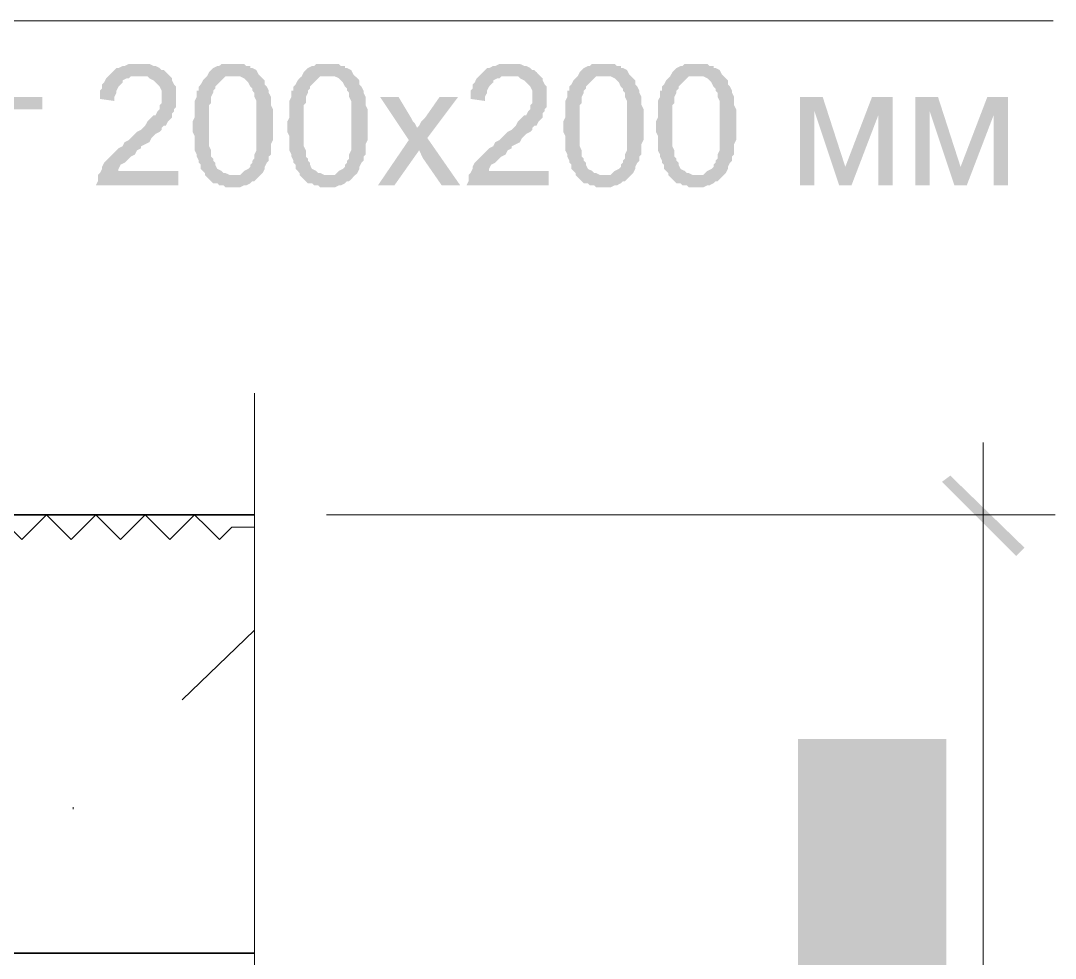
# Model space of a CAD drawing. Header units: millimetres. Extents: x -383313 to -161684, y -117025 to 99224.
# Drawn here: x -360847 to -358720, y -1829 to 99 of the extents above; entities that cross this region are included whole.
import ezdxf

# ---------------------------------------------------------------- set-up
doc = ezdxf.new("R2010")
doc.units = ezdxf.units.MM
doc.header["$MEASUREMENT"] = 0
doc.layers.add('PDF_Geometry', color=7, linetype='Continuous')
doc.layers.add('PDF_Solid Fills', color=7, linetype='Continuous')

# ---------------------------------------------------------------- blocks, each defined once
blk = doc.blocks.new('A$Cf5759c35')
at = {"layer": 'PDF_Solid Fills'}
for points in [[(-2142.1, 18275.3), (-2163.2, 18275.3), (-2171.7, 18271.1), (-2175.9, 18271.1), (-2184.4, 18266.8), (-2188.6, 18266.8), (-2192.9, 18262.6), (-2197.1, 18258.4), (-2201.3, 18254.1), (-2205.6, 18249.9), (-2209.8, 18245.7), (-2214, 18237.2), (-2218.3, 18233), (-2218.3, 18224.5), (-2222.5, 18220.3), (-2222.5, 18211.8), (-2222.5, 18203.3), (-2192.9, 18199.1), (-2192.9, 18207.6), (-2188.6, 18216), (-2188.6, 18220.3), (-2184.4, 18228.7), (-2180.2, 18233), (-2175.9, 18237.2), (-2175.9, 18241.4), (-2167.5, 18245.7), (-2163.2, 18245.7), (-2159, 18249.9), (-2150.5, 18249.9), (-2142.1, 18249.9), (-2078.6, 18249.9), (-2087, 18258.4), (-2087, 18258.4), (-2091.3, 18262.6), (-2095.5, 18262.6), (-2099.7, 18266.8), (-2108.2, 18271.1), (-2112.4, 18271.1), (-2120.9, 18275.3), (-2125.1, 18275.3), (-2133.6, 18275.3)], [(-1947.3, 18275.3), (-1947.3, 18275.3), (-1972.7, 18275.3), (-1977, 18271.1), (-1981.2, 18271.1), (-1989.7, 18266.8), (-1993.9, 18262.6), (-1993.9, 18262.6), (-1998.1, 18258.4), (-2002.4, 18249.9), (-1947.3, 18249.9), (-1947.3, 18249.9), (-1938.9, 18249.9), (-1934.6, 18249.9), (-1926.2, 18245.7), (-1921.9, 18241.4), (-1917.7, 18237.2), (-1913.5, 18228.7), (-1913.5, 18228.7), (-1909.2, 18224.5), (-1909.2, 18220.3), (-1905, 18216), (-1905, 18211.8), (-1905, 18207.6), (-1900.8, 18199.1), (-1900.8, 18190.6), (-1900.8, 18186.4), (-1900.8, 18177.9), (-1900.8, 18169.5), (-1900.8, 18156.8), (-1900.8, 18148.3), (-1900.8, 18148.3), (-1900.8, 18135.6), (-1900.8, 18127.1), (-1900.8, 18118.7), (-1900.8, 18110.2), (-1900.8, 18106), (-1900.8, 18097.5), (-1905, 18089), (-1905, 18084.8), (-1905, 18080.6), (-1909.2, 18076.3), (-1909.2, 18072.1), (-1913.5, 18067.9), (-1913.5, 18063.6), (-1917.7, 18059.4), (-1926.2, 18055.2), (-1930.4, 18050.9), (-1934.6, 18046.7), (-1943.1, 18046.7), (-1947.3, 18046.7), (-2002.4, 18042.5), (-1998.1, 18038.2), (-1993.9, 18034), (-1989.7, 18029.8), (-1981.2, 18029.8), (-1977, 18025.5), (-1968.5, 18025.5), (-1964.3, 18021.3), (-1955.8, 18021.3), (-1947.3, 18021.3), (-1947.3, 18021.3), (-1938.9, 18021.3), (-1934.6, 18021.3), (-1926.2, 18025.5), (-1921.9, 18025.5), (-1913.5, 18029.8), (-1909.2, 18034), (-1905, 18034), (-1900.8, 18038.2), (-1896.5, 18042.5), (-1892.3, 18046.7), (-1888.1, 18050.9), (-1883.8, 18059.4), (-1883.8, 18063.6), (-1879.6, 18072.1), (-1875.4, 18076.3), (-1875.4, 18080.6), (-1875.4, 18084.8), (-1871.1, 18089), (-1871.1, 18097.5), (-1871.1, 18101.7), (-1871.1, 18110.2), (-1866.9, 18118.7), (-1866.9, 18122.9), (-1866.9, 18131.4), (-1866.9, 18139.8), (-1866.9, 18148.3), (-1866.9, 18152.5), (-1866.9, 18161), (-1866.9, 18169.5), (-1866.9, 18177.9), (-1866.9, 18182.2), (-1871.1, 18190.6), (-1871.1, 18194.9), (-1871.1, 18203.3), (-1871.1, 18207.6), (-1875.4, 18216), (-1875.4, 18220.3), (-1879.6, 18228.7), (-1883.8, 18233), (-1883.8, 18241.4), (-1888.1, 18245.7), (-1888.1, 18245.7), (-1892.3, 18249.9), (-1896.5, 18254.1), (-1900.8, 18262.6), (-1909.2, 18266.8), (-1913.5, 18266.8), (-1913.5, 18271.1), (-1921.9, 18271.1), (-1926.2, 18275.3), (-1934.6, 18275.3), (-1943.1, 18275.3)], [(-1752.6, 18275.3), (-1752.6, 18275.3), (-1778, 18275.3), (-1782.2, 18271.1), (-1786.5, 18271.1), (-1794.9, 18266.8), (-1799.2, 18262.6), (-1799.2, 18262.6), (-1803.4, 18258.4), (-1807.6, 18249.9), (-1752.6, 18249.9), (-1752.6, 18249.9), (-1744.1, 18249.9), (-1739.9, 18249.9), (-1731.4, 18245.7), (-1727.2, 18241.4), (-1723, 18237.2), (-1718.7, 18228.7), (-1718.7, 18228.7), (-1714.5, 18224.5), (-1714.5, 18220.3), (-1710.3, 18216), (-1710.3, 18211.8), (-1710.3, 18207.6), (-1706, 18199.1), (-1706, 18190.6), (-1706, 18186.4), (-1706, 18177.9), (-1706, 18169.5), (-1706, 18156.8), (-1706, 18148.3), (-1706, 18148.3), (-1706, 18135.6), (-1706, 18127.1), (-1706, 18118.7), (-1706, 18110.2), (-1706, 18106), (-1706, 18097.5), (-1710.3, 18089), (-1710.3, 18084.8), (-1710.3, 18080.6), (-1714.5, 18076.3), (-1714.5, 18072.1), (-1718.7, 18067.9), (-1718.7, 18063.6), (-1723, 18059.4), (-1731.4, 18055.2), (-1735.7, 18050.9), (-1739.9, 18046.7), (-1748.4, 18046.7), (-1752.6, 18046.7), (-1807.6, 18042.5), (-1803.4, 18038.2), (-1799.2, 18034), (-1794.9, 18029.8), (-1786.5, 18029.8), (-1782.2, 18025.5), (-1773.8, 18025.5), (-1769.5, 18021.3), (-1761.1, 18021.3), (-1752.6, 18021.3), (-1752.6, 18021.3), (-1744.1, 18021.3), (-1739.9, 18021.3), (-1731.4, 18025.5), (-1727.2, 18025.5), (-1718.7, 18029.8), (-1714.5, 18034), (-1710.3, 18034), (-1706, 18038.2), (-1701.8, 18042.5), (-1697.6, 18046.7), (-1693.3, 18050.9), (-1689.1, 18059.4), (-1689.1, 18063.6), (-1684.9, 18072.1), (-1680.6, 18076.3), (-1680.6, 18080.6), (-1680.6, 18084.8), (-1676.4, 18089), (-1676.4, 18097.5), (-1676.4, 18101.7), (-1676.4, 18110.2), (-1672.2, 18118.7), (-1672.2, 18122.9), (-1672.2, 18131.4), (-1672.2, 18139.8), (-1672.2, 18148.3), (-1672.2, 18152.5), (-1672.2, 18161), (-1672.2, 18169.5), (-1672.2, 18177.9), (-1672.2, 18182.2), (-1676.4, 18190.6), (-1676.4, 18194.9), (-1676.4, 18203.3), (-1676.4, 18207.6), (-1680.6, 18216), (-1680.6, 18220.3), (-1684.9, 18228.7), (-1689.1, 18233), (-1689.1, 18241.4), (-1693.3, 18245.7), (-1693.3, 18245.7), (-1697.6, 18249.9), (-1701.8, 18254.1), (-1706, 18262.6), (-1714.5, 18266.8), (-1718.7, 18266.8), (-1718.7, 18271.1), (-1727.2, 18271.1), (-1731.4, 18275.3), (-1739.9, 18275.3), (-1748.4, 18275.3)], [(-1380.1, 18275.3), (-1401.2, 18275.3), (-1409.7, 18271.1), (-1413.9, 18271.1), (-1422.4, 18266.8), (-1426.6, 18266.8), (-1430.9, 18262.6), (-1435.1, 18258.4), (-1439.3, 18254.1), (-1443.6, 18249.9), (-1447.8, 18245.7), (-1452, 18237.2), (-1456.3, 18233), (-1456.3, 18224.5), (-1460.5, 18220.3), (-1460.5, 18211.8), (-1460.5, 18203.3), (-1430.9, 18199.1), (-1430.9, 18207.6), (-1426.6, 18216), (-1426.6, 18220.3), (-1422.4, 18228.7), (-1418.2, 18233), (-1413.9, 18237.2), (-1413.9, 18241.4), (-1405.5, 18245.7), (-1401.2, 18245.7), (-1397, 18249.9), (-1388.5, 18249.9), (-1380.1, 18249.9), (-1316.6, 18249.9), (-1325, 18258.4), (-1325, 18258.4), (-1329.3, 18262.6), (-1333.5, 18262.6), (-1337.7, 18266.8), (-1346.2, 18271.1), (-1350.4, 18271.1), (-1358.9, 18275.3), (-1363.1, 18275.3), (-1371.6, 18275.3)], [(-1185.3, 18275.3), (-1185.3, 18275.3), (-1210.7, 18275.3), (-1215, 18271.1), (-1219.2, 18271.1), (-1227.7, 18266.8), (-1231.9, 18262.6), (-1231.9, 18262.6), (-1236.1, 18258.4), (-1240.4, 18249.9), (-1185.3, 18249.9), (-1185.3, 18249.9), (-1176.9, 18249.9), (-1172.6, 18249.9), (-1164.2, 18245.7), (-1159.9, 18241.4), (-1155.7, 18237.2), (-1151.5, 18228.7), (-1151.5, 18228.7), (-1147.2, 18224.5), (-1147.2, 18220.3), (-1143, 18216), (-1143, 18211.8), (-1143, 18207.6), (-1138.8, 18199.1), (-1138.8, 18190.6), (-1138.8, 18186.4), (-1138.8, 18177.9), (-1138.8, 18169.5), (-1138.8, 18156.8), (-1138.8, 18148.3), (-1138.8, 18148.3), (-1138.8, 18135.6), (-1138.8, 18127.1), (-1138.8, 18118.7), (-1138.8, 18110.2), (-1138.8, 18106), (-1138.8, 18097.5), (-1143, 18089), (-1143, 18084.8), (-1143, 18080.6), (-1147.2, 18076.3), (-1147.2, 18072.1), (-1151.5, 18067.9), (-1151.5, 18063.6), (-1155.7, 18059.4), (-1164.2, 18055.2), (-1168.4, 18050.9), (-1172.6, 18046.7), (-1181.1, 18046.7), (-1185.3, 18046.7), (-1240.4, 18042.5), (-1236.1, 18038.2), (-1231.9, 18034), (-1227.7, 18029.8), (-1219.2, 18029.8), (-1215, 18025.5), (-1206.5, 18025.5), (-1202.3, 18021.3), (-1193.8, 18021.3), (-1185.3, 18021.3), (-1185.3, 18021.3), (-1176.9, 18021.3), (-1172.6, 18021.3), (-1164.2, 18025.5), (-1159.9, 18025.5), (-1151.5, 18029.8), (-1147.2, 18034), (-1143, 18034), (-1138.8, 18038.2), (-1134.5, 18042.5), (-1130.3, 18046.7), (-1126.1, 18050.9), (-1121.8, 18059.4), (-1121.8, 18063.6), (-1117.6, 18072.1), (-1113.4, 18076.3), (-1113.4, 18080.6), (-1113.4, 18084.8), (-1109.1, 18089), (-1109.1, 18097.5), (-1109.1, 18101.7), (-1109.1, 18110.2), (-1104.9, 18118.7), (-1104.9, 18122.9), (-1104.9, 18131.4), (-1104.9, 18139.8), (-1104.9, 18148.3), (-1104.9, 18152.5), (-1104.9, 18161), (-1104.9, 18169.5), (-1104.9, 18177.9), (-1104.9, 18182.2), (-1109.1, 18190.6), (-1109.1, 18194.9), (-1109.1, 18203.3), (-1109.1, 18207.6), (-1113.4, 18216), (-1113.4, 18220.3), (-1117.6, 18228.7), (-1121.8, 18233), (-1121.8, 18241.4), (-1126.1, 18245.7), (-1126.1, 18245.7), (-1130.3, 18249.9), (-1134.5, 18254.1), (-1138.8, 18262.6), (-1147.2, 18266.8), (-1151.5, 18266.8), (-1151.5, 18271.1), (-1159.9, 18271.1), (-1164.2, 18275.3), (-1172.6, 18275.3), (-1181.1, 18275.3)], [(-994.8, 18275.3), (-994.8, 18275.3), (-1020.2, 18275.3), (-1024.5, 18271.1), (-1028.7, 18271.1), (-1037.2, 18266.8), (-1041.4, 18262.6), (-1041.4, 18262.6), (-1045.6, 18258.4), (-1049.9, 18249.9), (-994.8, 18249.9), (-994.8, 18249.9), (-986.4, 18249.9), (-982.1, 18249.9), (-973.7, 18245.7), (-969.4, 18241.4), (-965.2, 18237.2), (-961, 18228.7), (-961, 18228.7), (-956.7, 18224.5), (-956.7, 18220.3), (-952.5, 18216), (-952.5, 18211.8), (-952.5, 18207.6), (-948.3, 18199.1), (-948.3, 18190.6), (-948.3, 18186.4), (-948.3, 18177.9), (-948.3, 18169.5), (-948.3, 18156.8), (-948.3, 18148.3), (-948.3, 18148.3), (-948.3, 18135.6), (-948.3, 18127.1), (-948.3, 18118.7), (-948.3, 18110.2), (-948.3, 18106), (-948.3, 18097.5), (-952.5, 18089), (-952.5, 18084.8), (-952.5, 18080.6), (-956.7, 18076.3), (-956.7, 18072.1), (-961, 18067.9), (-961, 18063.6), (-965.2, 18059.4), (-973.7, 18055.2), (-977.9, 18050.9), (-982.1, 18046.7), (-990.6, 18046.7), (-994.8, 18046.7), (-1049.9, 18042.5), (-1045.6, 18038.2), (-1041.4, 18034), (-1037.2, 18029.8), (-1028.7, 18029.8), (-1024.5, 18025.5), (-1016, 18025.5), (-1011.8, 18021.3), (-1003.3, 18021.3), (-994.8, 18021.3), (-994.8, 18021.3), (-986.4, 18021.3), (-982.1, 18021.3), (-973.7, 18025.5), (-969.4, 18025.5), (-961, 18029.8), (-956.7, 18034), (-952.5, 18034), (-948.3, 18038.2), (-944, 18042.5), (-939.8, 18046.7), (-935.6, 18050.9), (-931.3, 18059.4), (-931.3, 18063.6), (-927.1, 18072.1), (-922.9, 18076.3), (-922.9, 18080.6), (-922.9, 18084.8), (-918.6, 18089), (-918.6, 18097.5), (-918.6, 18101.7), (-918.6, 18110.2), (-914.4, 18118.7), (-914.4, 18122.9), (-914.4, 18131.4), (-914.4, 18139.8), (-914.4, 18148.3), (-914.4, 18152.5), (-914.4, 18161), (-914.4, 18169.5), (-914.4, 18177.9), (-914.4, 18182.2), (-918.6, 18190.6), (-918.6, 18194.9), (-918.6, 18203.3), (-918.6, 18207.6), (-922.9, 18216), (-922.9, 18220.3), (-927.1, 18228.7), (-931.3, 18233), (-931.3, 18241.4), (-935.6, 18245.7), (-935.6, 18245.7), (-939.8, 18249.9), (-944, 18254.1), (-948.3, 18262.6), (-956.7, 18266.8), (-961, 18266.8), (-961, 18271.1), (-969.4, 18271.1), (-973.7, 18275.3), (-982.1, 18275.3), (-990.6, 18275.3)], [(-2078.6, 18249.9), (-2142.1, 18249.9), (-2125.1, 18249.9), (-2120.9, 18245.7), (-2112.4, 18241.4), (-2108.2, 18237.2), (-2108.2, 18237.2), (-2104, 18233), (-2099.7, 18228.7), (-2095.5, 18220.3), (-2095.5, 18216), (-2095.5, 18207.6), (-2095.5, 18203.3), (-2095.5, 18194.9), (-2099.7, 18190.6), (-2099.7, 18182.2), (-2104, 18177.9), (-2108.2, 18169.5), (-2112.4, 18169.5), (-2116.7, 18165.2), (-2120.9, 18161), (-2125.1, 18156.8), (-2129.4, 18148.3), (-2133.6, 18144.1), (-2137.8, 18139.8), (-2146.3, 18135.6), (-2150.5, 18131.4), (-2159, 18122.9), (-2163.2, 18118.7), (-2171.7, 18114.4), (-2175.9, 18106), (-2184.4, 18101.7), (-2188.6, 18097.5), (-2192.9, 18093.3), (-2197.1, 18089), (-2201.3, 18084.8), (-2205.6, 18080.6), (-2209.8, 18076.3), (-2214, 18072.1), (-2218.3, 18063.6), (-2218.3, 18059.4), (-2222.5, 18050.9), (-2226.7, 18046.7), (-2226.7, 18046.7), (-2226.7, 18038.2), (-2226.7, 18034), (-2231, 18025.5), (-2061.6, 18025.5), (-2061.6, 18055.2), (-2184.4, 18055.2), (-2184.4, 18055.2), (-2184.4, 18059.4), (-2180.2, 18067.9), (-2171.7, 18072.1), (-2171.7, 18072.1), (-2167.5, 18076.3), (-2163.2, 18080.6), (-2159, 18084.8), (-2150.5, 18089), (-2146.3, 18097.5), (-2137.8, 18101.7), (-2137.8, 18106), (-2129.4, 18110.2), (-2120.9, 18114.4), (-2116.7, 18122.9), (-2112.4, 18127.1), (-2108.2, 18131.4), (-2099.7, 18135.6), (-2095.5, 18139.8), (-2095.5, 18144.1), (-2091.3, 18148.3), (-2087, 18148.3), (-2082.8, 18156.8), (-2078.6, 18161), (-2074.3, 18165.2), (-2074.3, 18173.7), (-2070.1, 18177.9), (-2070.1, 18182.2), (-2065.9, 18186.4), (-2065.9, 18194.9), (-2065.9, 18199.1), (-2065.9, 18207.6), (-2065.9, 18207.6), (-2065.9, 18216), (-2065.9, 18220.3), (-2065.9, 18228.7), (-2070.1, 18233), (-2074.3, 18241.4), (-2074.3, 18245.7)], [(-2002.4, 18249.9), (-2006.6, 18245.7), (-2010.8, 18241.4), (-2015.1, 18233), (-2019.3, 18228.7), (-2019.3, 18220.3), (-2023.5, 18220.3), (-2023.5, 18211.8), (-2023.5, 18207.6), (-2027.8, 18199.1), (-2027.8, 18194.9), (-2027.8, 18186.4), (-2027.8, 18182.2), (-2027.8, 18173.7), (-2027.8, 18165.2), (-2032, 18156.8), (-2032, 18148.3), (-2032, 18144.1), (-2032, 18135.6), (-2027.8, 18127.1), (-2027.8, 18118.7), (-2027.8, 18110.2), (-2027.8, 18101.7), (-2027.8, 18097.5), (-2023.5, 18089), (-2023.5, 18084.8), (-2019.3, 18076.3), (-2019.3, 18072.1), (-2015.1, 18067.9), (-2015.1, 18059.4), (-2010.8, 18055.2), (-2006.6, 18050.9), (-2006.6, 18046.7), (-2002.4, 18042.5), (-1947.3, 18046.7), (-1951.6, 18046.7), (-1955.8, 18046.7), (-1964.3, 18050.9), (-1968.5, 18050.9), (-1972.7, 18055.2), (-1981.2, 18059.4), (-1985.4, 18067.9), (-1985.4, 18067.9), (-1985.4, 18072.1), (-1989.7, 18076.3), (-1989.7, 18080.6), (-1993.9, 18084.8), (-1993.9, 18093.3), (-1993.9, 18097.5), (-1998.1, 18106), (-1998.1, 18114.4), (-1998.1, 18122.9), (-1998.1, 18131.4), (-1998.1, 18139.8), (-1998.1, 18148.3), (-1998.1, 18156.8), (-1998.1, 18165.2), (-1998.1, 18173.7), (-1998.1, 18182.2), (-1998.1, 18190.6), (-1993.9, 18194.9), (-1993.9, 18203.3), (-1993.9, 18207.6), (-1989.7, 18216), (-1989.7, 18220.3), (-1985.4, 18224.5), (-1985.4, 18228.7), (-1981.2, 18233), (-1977, 18237.2), (-1972.7, 18241.4), (-1968.5, 18245.7), (-1964.3, 18249.9), (-1955.8, 18249.9), (-1947.3, 18249.9)], [(-1807.6, 18249.9), (-1811.9, 18245.7), (-1816.1, 18241.4), (-1820.3, 18233), (-1824.6, 18228.7), (-1824.6, 18220.3), (-1828.8, 18220.3), (-1828.8, 18211.8), (-1828.8, 18207.6), (-1833, 18199.1), (-1833, 18194.9), (-1833, 18186.4), (-1833, 18182.2), (-1833, 18173.7), (-1833, 18165.2), (-1837.3, 18156.8), (-1837.3, 18148.3), (-1837.3, 18144.1), (-1837.3, 18135.6), (-1833, 18127.1), (-1833, 18118.7), (-1833, 18110.2), (-1833, 18101.7), (-1833, 18097.5), (-1828.8, 18089), (-1828.8, 18084.8), (-1824.6, 18076.3), (-1824.6, 18072.1), (-1820.3, 18067.9), (-1820.3, 18059.4), (-1816.1, 18055.2), (-1811.9, 18050.9), (-1811.9, 18046.7), (-1807.6, 18042.5), (-1752.6, 18046.7), (-1756.8, 18046.7), (-1761.1, 18046.7), (-1769.5, 18050.9), (-1773.8, 18050.9), (-1778, 18055.2), (-1786.5, 18059.4), (-1790.7, 18067.9), (-1790.7, 18067.9), (-1790.7, 18072.1), (-1794.9, 18076.3), (-1794.9, 18080.6), (-1799.2, 18084.8), (-1799.2, 18093.3), (-1799.2, 18097.5), (-1803.4, 18106), (-1803.4, 18114.4), (-1803.4, 18122.9), (-1803.4, 18131.4), (-1803.4, 18139.8), (-1803.4, 18148.3), (-1803.4, 18156.8), (-1803.4, 18165.2), (-1803.4, 18173.7), (-1803.4, 18182.2), (-1803.4, 18190.6), (-1799.2, 18194.9), (-1799.2, 18203.3), (-1799.2, 18207.6), (-1794.9, 18216), (-1794.9, 18220.3), (-1790.7, 18224.5), (-1790.7, 18228.7), (-1786.5, 18233), (-1782.2, 18237.2), (-1778, 18241.4), (-1773.8, 18245.7), (-1769.5, 18249.9), (-1761.1, 18249.9), (-1752.6, 18249.9)], [(-1316.6, 18249.9), (-1380.1, 18249.9), (-1363.1, 18249.9), (-1358.9, 18245.7), (-1350.4, 18241.4), (-1346.2, 18237.2), (-1346.2, 18237.2), (-1342, 18233), (-1337.7, 18228.7), (-1333.5, 18220.3), (-1333.5, 18216), (-1333.5, 18207.6), (-1333.5, 18203.3), (-1333.5, 18194.9), (-1337.7, 18190.6), (-1337.7, 18182.2), (-1342, 18177.9), (-1346.2, 18169.5), (-1350.4, 18169.5), (-1354.7, 18165.2), (-1358.9, 18161), (-1363.1, 18156.8), (-1367.4, 18148.3), (-1371.6, 18144.1), (-1375.8, 18139.8), (-1384.3, 18135.6), (-1388.5, 18131.4), (-1397, 18122.9), (-1401.2, 18118.7), (-1409.7, 18114.4), (-1413.9, 18106), (-1422.4, 18101.7), (-1426.6, 18097.5), (-1430.9, 18093.3), (-1435.1, 18089), (-1439.3, 18084.8), (-1443.6, 18080.6), (-1447.8, 18076.3), (-1452, 18072.1), (-1456.3, 18063.6), (-1456.3, 18059.4), (-1460.5, 18050.9), (-1464.7, 18046.7), (-1464.7, 18046.7), (-1464.7, 18038.2), (-1464.7, 18034), (-1469, 18025.5), (-1299.6, 18025.5), (-1299.6, 18055.2), (-1422.4, 18055.2), (-1422.4, 18055.2), (-1422.4, 18059.4), (-1418.2, 18067.9), (-1409.7, 18072.1), (-1409.7, 18072.1), (-1405.5, 18076.3), (-1401.2, 18080.6), (-1397, 18084.8), (-1388.5, 18089), (-1384.3, 18097.5), (-1375.8, 18101.7), (-1375.8, 18106), (-1367.4, 18110.2), (-1358.9, 18114.4), (-1354.7, 18122.9), (-1350.4, 18127.1), (-1346.2, 18131.4), (-1337.7, 18135.6), (-1333.5, 18139.8), (-1333.5, 18144.1), (-1329.3, 18148.3), (-1325, 18148.3), (-1320.8, 18156.8), (-1316.6, 18161), (-1312.3, 18165.2), (-1312.3, 18173.7), (-1308.1, 18177.9), (-1308.1, 18182.2), (-1303.9, 18186.4), (-1303.9, 18194.9), (-1303.9, 18199.1), (-1303.9, 18207.6), (-1303.9, 18207.6), (-1303.9, 18216), (-1303.9, 18220.3), (-1303.9, 18228.7), (-1308.1, 18233), (-1312.3, 18241.4), (-1312.3, 18245.7)], [(-1240.4, 18249.9), (-1244.6, 18245.7), (-1248.8, 18241.4), (-1253.1, 18233), (-1257.3, 18228.7), (-1257.3, 18220.3), (-1261.5, 18220.3), (-1261.5, 18211.8), (-1261.5, 18207.6), (-1265.8, 18199.1), (-1265.8, 18194.9), (-1265.8, 18186.4), (-1265.8, 18182.2), (-1265.8, 18173.7), (-1265.8, 18165.2), (-1270, 18156.8), (-1270, 18148.3), (-1270, 18144.1), (-1270, 18135.6), (-1265.8, 18127.1), (-1265.8, 18118.7), (-1265.8, 18110.2), (-1265.8, 18101.7), (-1265.8, 18097.5), (-1261.5, 18089), (-1261.5, 18084.8), (-1257.3, 18076.3), (-1257.3, 18072.1), (-1253.1, 18067.9), (-1253.1, 18059.4), (-1248.8, 18055.2), (-1244.6, 18050.9), (-1244.6, 18046.7), (-1240.4, 18042.5), (-1185.3, 18046.7), (-1189.6, 18046.7), (-1193.8, 18046.7), (-1202.3, 18050.9), (-1206.5, 18050.9), (-1210.7, 18055.2), (-1219.2, 18059.4), (-1223.4, 18067.9), (-1223.4, 18067.9), (-1223.4, 18072.1), (-1227.7, 18076.3), (-1227.7, 18080.6), (-1231.9, 18084.8), (-1231.9, 18093.3), (-1231.9, 18097.5), (-1236.1, 18106), (-1236.1, 18114.4), (-1236.1, 18122.9), (-1236.1, 18131.4), (-1236.1, 18139.8), (-1236.1, 18148.3), (-1236.1, 18156.8), (-1236.1, 18165.2), (-1236.1, 18173.7), (-1236.1, 18182.2), (-1236.1, 18190.6), (-1231.9, 18194.9), (-1231.9, 18203.3), (-1231.9, 18207.6), (-1227.7, 18216), (-1227.7, 18220.3), (-1223.4, 18224.5), (-1223.4, 18228.7), (-1219.2, 18233), (-1215, 18237.2), (-1210.7, 18241.4), (-1206.5, 18245.7), (-1202.3, 18249.9), (-1193.8, 18249.9), (-1185.3, 18249.9)], [(-1049.9, 18249.9), (-1054.1, 18245.7), (-1058.3, 18241.4), (-1062.6, 18233), (-1066.8, 18228.7), (-1066.8, 18220.3), (-1071, 18220.3), (-1071, 18211.8), (-1071, 18207.6), (-1075.3, 18199.1), (-1075.3, 18194.9), (-1075.3, 18186.4), (-1075.3, 18182.2), (-1075.3, 18173.7), (-1075.3, 18165.2), (-1079.5, 18156.8), (-1079.5, 18148.3), (-1079.5, 18144.1), (-1079.5, 18135.6), (-1075.3, 18127.1), (-1075.3, 18118.7), (-1075.3, 18110.2), (-1075.3, 18101.7), (-1075.3, 18097.5), (-1071, 18089), (-1071, 18084.8), (-1066.8, 18076.3), (-1066.8, 18072.1), (-1062.6, 18067.9), (-1062.6, 18059.4), (-1058.3, 18055.2), (-1054.1, 18050.9), (-1054.1, 18046.7), (-1049.9, 18042.5), (-994.8, 18046.7), (-999.1, 18046.7), (-1003.3, 18046.7), (-1011.8, 18050.9), (-1016, 18050.9), (-1020.2, 18055.2), (-1028.7, 18059.4), (-1032.9, 18067.9), (-1032.9, 18067.9), (-1032.9, 18072.1), (-1037.2, 18076.3), (-1037.2, 18080.6), (-1041.4, 18084.8), (-1041.4, 18093.3), (-1041.4, 18097.5), (-1045.6, 18106), (-1045.6, 18114.4), (-1045.6, 18122.9), (-1045.6, 18131.4), (-1045.6, 18139.8), (-1045.6, 18148.3), (-1045.6, 18156.8), (-1045.6, 18165.2), (-1045.6, 18173.7), (-1045.6, 18182.2), (-1045.6, 18190.6), (-1041.4, 18194.9), (-1041.4, 18203.3), (-1041.4, 18207.6), (-1037.2, 18216), (-1037.2, 18220.3), (-1032.9, 18224.5), (-1032.9, 18228.7), (-1028.7, 18233), (-1024.5, 18237.2), (-1020.2, 18241.4), (-1016, 18245.7), (-1011.8, 18249.9), (-1003.3, 18249.9), (-994.8, 18249.9)], [(-2341, 18207.6), (-2446.9, 18207.6), (-2446.9, 18025.5), (-2413, 18025.5), (-2413, 18182.2), (-2341, 18182.2)], [(-1608.7, 18207.6), (-1646.8, 18207.6), (-1587.5, 18118.7), (-1566.3, 18097.5), (-1557.9, 18080.6), (-1519.8, 18025.5), (-1481.7, 18025.5), (-1549.4, 18122.9), (-1570.6, 18144.1), (-1570.6, 18144.1), (-1574.8, 18152.5), (-1579, 18156.8), (-1583.3, 18165.2)], [(-1485.9, 18207.6), (-1524, 18207.6), (-1553.6, 18165.2), (-1557.9, 18161), (-1562.1, 18156.8), (-1566.3, 18148.3), (-1570.6, 18144.1), (-1549.4, 18122.9)], [(-736.6, 18207.6), (-783.2, 18207.6), (-783.2, 18025.5), (-753.5, 18025.5), (-753.5, 18177.9)], [(-592.7, 18207.6), (-635, 18207.6), (-690, 18063.6), (-702.7, 18025.5), (-677.3, 18025.5), (-622.3, 18169.5)], [(-499.5, 18207.6), (-546.1, 18207.6), (-546.1, 18025.5), (-516.5, 18025.5), (-516.5, 18177.9)], [(-355.6, 18207.6), (-397.9, 18207.6), (-453, 18063.6), (-465.7, 18025.5), (-440.3, 18025.5), (-385.2, 18169.5)], [(-762, 16780.9), (-762, 16780.9), (-762, 16755.5), (-757.8, 16751.3), (-757.8, 16747.1), (-753.5, 16738.6), (-749.3, 16734.4), (-749.3, 16734.4), (-745.1, 16730.1), (-736.6, 16725.9), (-736.6, 16780.9), (-736.6, 16780.9), (-736.6, 16789.4), (-736.6, 16793.6), (-732.4, 16802.1), (-728.1, 16806.3), (-723.9, 16810.6), (-715.4, 16814.8), (-715.4, 16814.8), (-711.2, 16819), (-707, 16819), (-702.7, 16823.3), (-698.5, 16823.3), (-694.3, 16823.3), (-685.8, 16827.5), (-677.3, 16827.5), (-673.1, 16827.5), (-664.6, 16827.5), (-656.2, 16827.5), (-643.5, 16827.5), (-635, 16827.5), (-635, 16827.5), (-622.3, 16827.5), (-613.8, 16827.5), (-605.4, 16827.5), (-596.9, 16827.5), (-592.7, 16827.5), (-584.2, 16827.5), (-575.7, 16823.3), (-571.5, 16823.3), (-567.3, 16823.3), (-563, 16819), (-558.8, 16819), (-554.6, 16814.8), (-550.3, 16814.8), (-546.1, 16810.6), (-541.9, 16802.1), (-537.6, 16797.9), (-533.4, 16793.6), (-533.4, 16785.2), (-533.4, 16780.9), (-529.2, 16725.9), (-524.9, 16730.1), (-520.7, 16734.4), (-516.5, 16738.6), (-516.5, 16747.1), (-512.2, 16751.3), (-512.2, 16759.8), (-508, 16764), (-508, 16772.5), (-508, 16780.9), (-508, 16780.9), (-508, 16789.4), (-508, 16793.6), (-512.2, 16802.1), (-512.2, 16806.3), (-516.5, 16814.8), (-520.7, 16819), (-520.7, 16823.3), (-524.9, 16827.5), (-529.2, 16831.7), (-533.4, 16836), (-537.6, 16840.2), (-546.1, 16844.4), (-550.3, 16844.4), (-558.8, 16848.7), (-563, 16852.9), (-567.3, 16852.9), (-571.5, 16852.9), (-575.7, 16857.1), (-584.2, 16857.1), (-588.4, 16857.1), (-596.9, 16857.1), (-605.4, 16861.4), (-609.6, 16861.4), (-618.1, 16861.4), (-626.5, 16861.4), (-635, 16861.4), (-639.2, 16861.4), (-647.7, 16861.4), (-656.2, 16861.4), (-664.6, 16861.4), (-668.9, 16861.4), (-677.3, 16857.1), (-681.6, 16857.1), (-690, 16857.1), (-694.3, 16857.1), (-702.7, 16852.9), (-707, 16852.9), (-715.4, 16848.7), (-719.7, 16844.4), (-728.1, 16844.4), (-732.4, 16840.2), (-732.4, 16840.2), (-736.6, 16836), (-740.8, 16831.7), (-749.3, 16827.5), (-753.5, 16819), (-753.5, 16814.8), (-757.8, 16814.8), (-757.8, 16806.3), (-762, 16802.1), (-762, 16793.6), (-762, 16785.2)], [(-736.6, 16725.9), (-732.4, 16721.7), (-728.1, 16717.4), (-719.7, 16713.2), (-715.4, 16709), (-707, 16709), (-707, 16704.7), (-698.5, 16704.7), (-694.3, 16704.7), (-685.8, 16700.5), (-681.6, 16700.5), (-673.1, 16700.5), (-668.9, 16700.5), (-660.4, 16700.5), (-651.9, 16700.5), (-643.5, 16696.3), (-635, 16696.3), (-630.8, 16696.3), (-622.3, 16696.3), (-613.8, 16700.5), (-605.4, 16700.5), (-596.9, 16700.5), (-588.4, 16700.5), (-584.2, 16700.5), (-575.7, 16704.7), (-571.5, 16704.7), (-563, 16709), (-558.8, 16709), (-554.6, 16713.2), (-546.1, 16713.2), (-541.9, 16717.4), (-537.6, 16721.7), (-533.4, 16721.7), (-529.2, 16725.9), (-533.4, 16780.9), (-533.4, 16776.7), (-533.4, 16772.5), (-537.6, 16764), (-537.6, 16759.8), (-541.9, 16755.5), (-546.1, 16747.1), (-554.6, 16742.8), (-554.6, 16742.8), (-558.8, 16742.8), (-563, 16738.6), (-567.3, 16738.6), (-571.5, 16734.4), (-580, 16734.4), (-584.2, 16734.4), (-592.7, 16730.1), (-601.1, 16730.1), (-609.6, 16730.1), (-618.1, 16730.1), (-626.5, 16730.1), (-635, 16730.1), (-643.5, 16730.1), (-651.9, 16730.1), (-660.4, 16730.1), (-668.9, 16730.1), (-677.3, 16730.1), (-681.6, 16734.4), (-690, 16734.4), (-694.3, 16734.4), (-702.7, 16738.6), (-707, 16738.6), (-711.2, 16742.8), (-715.4, 16742.8), (-719.7, 16747.1), (-723.9, 16751.3), (-728.1, 16755.5), (-732.4, 16759.8), (-736.6, 16764), (-736.6, 16772.5), (-736.6, 16780.9)], [(-757.8, 16658.2), (-757.8, 16531.2), (-630.8, 16510), (-626.5, 16539.6), (-630.8, 16539.6), (-635, 16543.9), (-639.2, 16552.3), (-643.5, 16556.6), (-643.5, 16556.6), (-647.7, 16560.8), (-647.7, 16569.3), (-651.9, 16577.7), (-651.9, 16582), (-656.2, 16645.5), (-656.2, 16645.5), (-660.4, 16641.2), (-660.4, 16543.9), (-728.1, 16556.6), (-728.1, 16658.2)], [(-656.2, 16645.5), (-651.9, 16582), (-651.9, 16590.4), (-647.7, 16598.9), (-647.7, 16607.4), (-643.5, 16611.6), (-639.2, 16615.8), (-635, 16620.1), (-630.8, 16624.3), (-626.5, 16628.5), (-622.3, 16632.8), (-613.8, 16632.8), (-609.6, 16637), (-601.1, 16637), (-592.7, 16637), (-592.7, 16637), (-588.4, 16637), (-580, 16637), (-571.5, 16632.8), (-567.3, 16632.8), (-558.8, 16628.5), (-554.6, 16624.3), (-550.3, 16620.1), (-550.3, 16620.1), (-541.9, 16615.8), (-541.9, 16607.4), (-537.6, 16603.1), (-533.4, 16598.9), (-533.4, 16590.4), (-533.4, 16582), (-533.4, 16645.5), (-537.6, 16649.7), (-537.6, 16649.7), (-546.1, 16653.9), (-550.3, 16658.2), (-554.6, 16662.4), (-563, 16662.4), (-567.3, 16666.6), (-575.7, 16666.6), (-584.2, 16666.6), (-588.4, 16670.9), (-596.9, 16670.9), (-601.1, 16670.9), (-605.4, 16666.6), (-613.8, 16666.6), (-622.3, 16666.6), (-626.5, 16662.4), (-635, 16662.4), (-639.2, 16658.2), (-643.5, 16653.9), (-651.9, 16649.7)], [(-677.3, 16590.4), (-677.3, 16590.4), (-677.3, 16577.7), (-673.1, 16569.3), (-673.1, 16560.8), (-668.9, 16556.6), (-664.6, 16552.3), (-660.4, 16543.9), (-660.4, 16641.2), (-664.6, 16637), (-668.9, 16628.5), (-673.1, 16624.3), (-673.1, 16620.1), (-677.3, 16611.6), (-677.3, 16607.4), (-677.3, 16598.9)], [(-580, 16535.4), (-575.7, 16501.5), (-575.7, 16505.8), (-558.8, 16505.8), (-554.6, 16510), (-546.1, 16510), (-541.9, 16514.2), (-537.6, 16518.5), (-533.4, 16522.7), (-529.2, 16526.9), (-524.9, 16531.2), (-520.7, 16535.4), (-516.5, 16543.9), (-512.2, 16548.1), (-512.2, 16556.6), (-512.2, 16560.8), (-508, 16569.3), (-508, 16577.7), (-508, 16582), (-508, 16586.2), (-508, 16590.4), (-508, 16598.9), (-512.2, 16607.4), (-512.2, 16611.6), (-516.5, 16620.1), (-516.5, 16624.3), (-520.7, 16628.5), (-524.9, 16637), (-529.2, 16641.2), (-533.4, 16645.5), (-533.4, 16582), (-533.4, 16582), (-533.4, 16577.7), (-533.4, 16569.3), (-537.6, 16565), (-541.9, 16556.6), (-546.1, 16552.3), (-550.3, 16548.1), (-554.6, 16543.9), (-558.8, 16543.9), (-567.3, 16539.6), (-571.5, 16535.4)]]:
    blk.add_hatch(color=8, dxfattribs=at).paths.add_polyline_path(points)
at = {"layer": 'PDF_Geometry', "color": 8, "lineweight": 13}
for points in [[(-3619.5, 16446.5), (-3009.9, 18364.2), (-262.5, 18364.2)], [(-1905, 13495.9), (-1905, 15392.4), (-2218.3, 15468.6), (-1596, 15625.2), (-1905, 15705.7), (-1905, 17598)], [(-406.4, 15697.2), (-406.4, 17496.4)], [(-1756.8, 17348.2), (-258.2, 17348.2)]]:
    blk.add_lwpolyline(points, dxfattribs=at)
at = {"layer": 'PDF_Geometry', "color": 8, "lineweight": 35}
for points in [[(-5956.3, 17348.2), (-9906, 17348.2), (-5956.3, 17348.2), (-5956.3, 16848.7), (-5854.7, 16848.7), (-5854.7, 17348.2), (-1905, 17348.2)], [(-1905, 16446.5), (-9906, 16446.5)]]:
    blk.add_lwpolyline(points, dxfattribs=at)
at = {"layer": 'PDF_Geometry', "color": 8, "lineweight": 9}
for points in [[(-2408.8, 17322.8), (-2383.4, 17297.4), (-2358, 17322.8), (-2332.6, 17348.2), (-2307.2, 17322.8), (-2281.8, 17297.4), (-2256.4, 17322.8), (-2231, 17348.2), (-2205.6, 17322.8), (-2180.2, 17297.4), (-2154.8, 17322.8), (-2129.4, 17348.2), (-2104, 17322.8), (-2078.6, 17297.4), (-2053.2, 17322.8), (-2027.8, 17348.2), (-2002.4, 17322.8), (-1977, 17297.4), (-1951.6, 17322.8), (-1905, 17322.8)], [(-2053.2, 16967.2), (-1905, 17111.1)], [(-2277.5, 16742.8), (-2277.5, 16747.1)]]:
    blk.add_lwpolyline(points, dxfattribs=at)
at = {"layer": 'PDF_Solid Fills', "color": 8, "lineweight": 13}
for points in [[(-736.6, 18207.6), (-753.5, 18177.9), (-690, 18063.6), (-702.7, 18025.5)], [(-592.7, 18207.6), (-622.3, 18169.5), (-592.7, 18025.5), (-622.3, 18025.5)], [(-499.5, 18207.6), (-516.5, 18177.9), (-453, 18063.6), (-465.7, 18025.5)], [(-355.6, 18207.6), (-385.2, 18169.5), (-355.6, 18025.5), (-385.2, 18025.5)], [(-1587.5, 18118.7), (-1651, 18025.5), (-1566.3, 18097.5), (-1617.1, 18025.5)], [(-321.7, 17280.5), (-491.1, 17415.9), (-474.1, 17428.6)], [(-338.7, 17263.5), (-321.7, 17280.5), (-491.1, 17415.9)], [(-787.4, 16306.8), (-482.6, 16306.8), (-787.4, 16886.8)], [(-482.6, 16306.8), (-787.4, 16886.8), (-482.6, 16886.8)]]:
    blk.add_solid(points, dxfattribs=at)

msp = doc.modelspace()

# ---------------------------------------------------------------- block references
at = {"ltscale": 100}
msp.add_blockref('A$Cf5759c35', (-358461.97282, -18264.93104), dxfattribs=at)

doc.saveas('drawing.dxf')
